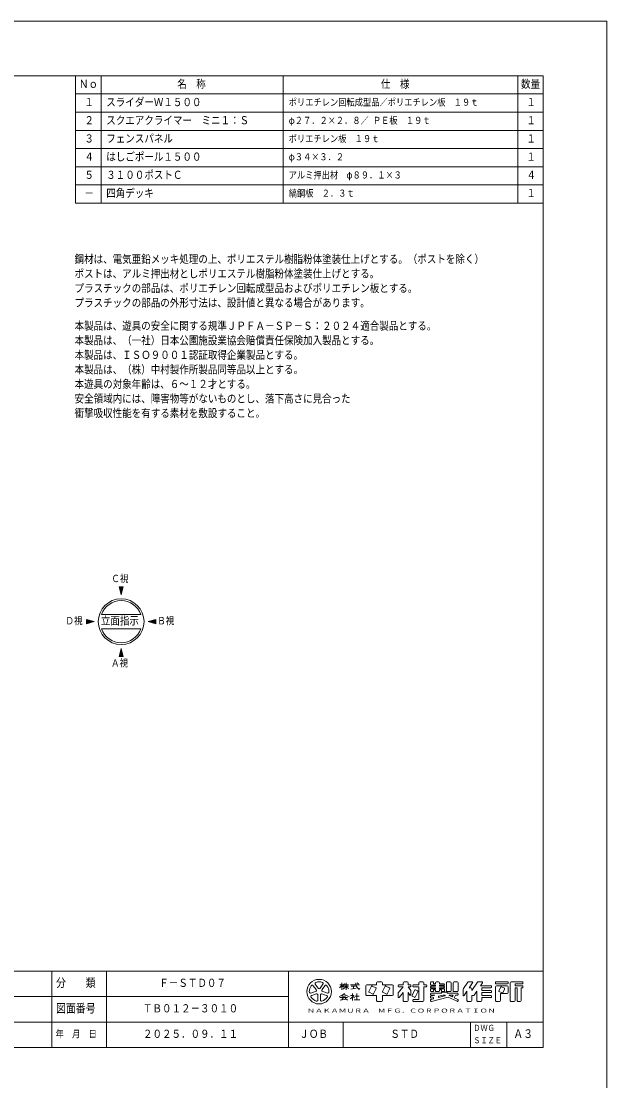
# Model space of a CAD drawing. Units: millimetres on the paper, scale 1:50. Extents: x 0 to 420, y -297 to 594.
# Drawn here: x 259 to 420, y 302.9 to 594 of the extents above; entities that cross this region are included whole.
import ezdxf
from ezdxf.enums import TextEntityAlignment as Align

# ---------------------------------------------------------------- set-up
doc = ezdxf.new("R2010")
doc.units = ezdxf.units.MM
doc.layers.add('DEFPOINTS_3', color=7, linetype='Continuous', lineweight=9)
doc.layers.add('LY_1', color=7, linetype='Continuous', lineweight=18)
doc.styles.add('ＭＳ ゴシック', font='')
doc.styles.get('ＭＳ ゴシック').set_extended_font_data('MS Gothic')

msp = doc.modelspace()

# ---------------------------------------------------------------- hatches: boundary and pattern name
at = {"layer": 'LY_1'}
for points in [[(285.93, 438.569), (287.088, 438.569), (286.509, 436.409)], [(276.963, 429.602), (276.963, 428.445), (279.123, 429.024)], [(296.055, 429.602), (296.055, 428.445), (293.895, 429.024)], [(287.088, 419.478), (285.93, 419.478), (286.509, 421.638)]]:
    msp.add_hatch(color=256, dxfattribs=at).paths.add_polyline_path(points)

# ---------------------------------------------------------------- linework, layer by layer
at = {"layer": 'DEFPOINTS_3'}
for p, q in [((420, 594), (0, 594)), ((420, 297), (420, 594))]:
    msp.add_line(p, q, dxfattribs=at)
at = {"layer": 'LY_1', "lineweight": 9}
for p, q in [((402.5, 579), (17.5, 579)), ((274, 544), (274, 579)), ((281, 544), (281, 579)), ((331, 544), (331, 579)), ((395.5, 544), (395.5, 579)), ((402.5, 312), (402.5, 579)), ((274, 574), (402.5, 574)), ((274, 569), (402.5, 569)), ((274, 564), (402.5, 564)), ((274, 559), (402.5, 559)), ((274, 554), (402.5, 554)), ((274, 549), (402.5, 549)), ((274, 544), (402.5, 544)), ((17.5, 333), (402.5, 333)), ((267.5, 333), (267.5, 312)), ((332.5, 333), (332.5, 312)), ((346.599, 329.253), (347.544, 329.253)), ((347.139, 329.793), (347.139, 327.903)), ((347.731, 329.253), (348.975, 329.253)), ((348.354, 329.793), (348.354, 327.903)), ((349.569, 329.253), (351.999, 329.253)), ((351.781, 329.467), (351.34, 329.761)), ((347.139, 326.148), (348.219, 326.148)), ((347.585, 328.848), (349.029, 328.848)), ((349.569, 326.283), (350.449, 326.283)), ((349.611, 328.02), (351.147, 328.327)), ((349.704, 328.848), (350.919, 328.848)), ((350.109, 326.823), (350.109, 326.283)), ((350.379, 328.848), (350.379, 328.173)), ((350.717, 326.148), (351.932, 326.148)), ((351.324, 326.823), (351.324, 325.068)), ((215, 326), (332.5, 326)), ((346.599, 325.784), (348.759, 325.784)), ((346.735, 325.067), (348.387, 325.304)), ((347.601, 325.784), (347.211, 325.136)), ((348.084, 325.607), (348.69, 325.001)), ((350.109, 325.91), (350.109, 324.933)), ((350.16, 325.96), (350.704, 325.646)), ((350.514, 325.068), (352.134, 325.068)), ((160, 319), (402.5, 319)), ((347.5, 319), (347.5, 312)), ((382.5, 319), (382.5, 312)), ((17.5, 312), (402.5, 312))]:
    msp.add_line(p, q, dxfattribs=at)
at = {"layer": 'LY_1'}
for p, q in [((286.509, 436.409), (285.93, 438.569)), ((287.088, 438.569), (285.93, 438.569)), ((287.088, 438.569), (286.509, 436.409)), ((281.08, 431.024), (291.938, 431.024)), ((279.123, 429.024), (276.963, 429.602)), ((276.963, 428.445), (276.963, 429.602)), ((276.963, 428.445), (279.123, 429.024)), ((293.895, 429.024), (296.055, 429.602)), ((296.055, 428.445), (293.895, 429.024)), ((296.055, 428.445), (296.055, 429.602)), ((281.08, 427.024), (291.938, 427.024)), ((285.93, 419.478), (286.509, 421.638)), ((285.93, 419.478), (287.088, 419.478)), ((286.509, 421.638), (287.088, 419.478)), ((282.5, 333), (282.5, 312)), ((340.11, 327.917), (339.325, 328.997)), ((339.871, 329.393), (340.656, 328.313)), ((341.202, 328.313), (341.987, 329.393)), ((342.533, 328.997), (341.748, 327.917)), ((353.754, 328.983), (353.754, 326.553)), ((354.024, 329.253), (356.724, 329.253)), ((356.724, 329.793), (356.724, 329.253)), ((356.994, 330.063), (358.074, 330.063)), ((358.344, 329.793), (358.344, 329.253)), ((358.344, 329.253), (361.044, 329.253)), ((361.314, 328.983), (361.314, 326.553)), ((362.664, 329.091), (362.664, 328.875)), ((362.826, 329.253), (364.014, 329.253)), ((364.014, 329.793), (364.014, 329.253)), ((364.284, 330.063), (365.094, 330.063)), ((365.364, 329.793), (365.364, 329.253)), ((365.364, 329.253), (366.012, 329.253)), ((366.174, 329.091), (366.174, 328.875)), ((366.714, 329.091), (366.714, 328.875)), ((366.876, 329.253), (368.334, 329.253)), ((368.334, 329.793), (368.334, 329.253)), ((368.604, 330.063), (369.414, 330.063)), ((369.684, 329.793), (369.684, 329.253)), ((369.684, 329.253), (370.332, 329.253)), ((370.494, 329.091), (370.494, 328.875)), ((371.574, 329.901), (371.574, 329.28)), ((371.736, 330.063), (372.222, 330.063)), ((371.736, 329.118), (372.924, 329.118)), ((372.384, 329.901), (372.384, 329.523)), ((372.384, 329.523), (372.924, 329.523)), ((372.924, 329.793), (372.924, 329.523)), ((372.924, 329.118), (372.924, 328.848)), ((373.734, 330.063), (373.194, 330.063)), ((374.004, 329.793), (374.004, 329.523)), ((374.004, 329.523), (375.192, 329.523)), ((374.004, 329.118), (374.004, 328.848)), ((374.004, 329.118), (375.192, 329.118)), ((375.354, 329.361), (375.354, 329.28)), ((375.894, 329.793), (375.894, 327.633)), ((376.164, 330.063), (376.974, 330.063)), ((377.244, 329.793), (377.244, 327.633)), ((377.784, 329.793), (377.784, 327.633)), ((378.054, 330.063), (378.864, 330.063)), ((379.134, 329.793), (379.134, 327.633)), ((380.62, 328.242), (381.754, 329.943)), ((381.979, 330.063), (382.971, 330.063)), ((382.194, 328.443), (383.106, 329.811)), ((382.914, 327.633), (384.454, 329.943)), ((384.679, 330.063), (385.671, 330.063)), ((385.254, 328.983), (385.806, 329.811)), ((385.254, 328.983), (388.152, 328.983)), ((389.394, 329.901), (389.394, 329.685)), ((389.556, 330.063), (392.742, 330.063)), ((389.556, 329.523), (392.742, 329.523)), ((389.664, 328.983), (392.634, 328.983)), ((392.904, 329.901), (392.904, 329.685)), ((393.444, 329.793), (393.444, 324.933)), ((393.714, 330.063), (396.792, 330.063)), ((394.794, 329.523), (396.792, 329.523)), ((394.794, 329.523), (394.794, 328.983)), ((394.794, 328.983), (396.792, 328.983)), ((396.954, 329.901), (396.954, 329.685)), ((338.672, 326.985), (339.941, 327.397)), ((340.15, 326.755), (338.88, 326.343)), ((340.592, 325.099), (340.592, 326.434)), ((341.267, 326.434), (341.267, 325.099)), ((342.978, 326.343), (341.708, 326.755)), ((341.917, 327.397), (343.187, 326.985)), ((354.024, 326.283), (356.724, 326.283)), ((355.302, 328.838), (354.582, 327.4)), ((354.655, 327.183), (355.661, 326.68)), ((356.525, 328.408), (355.519, 328.911)), ((355.878, 326.752), (356.598, 328.19)), ((356.724, 326.283), (356.724, 324.933)), ((358.344, 326.283), (358.344, 324.933)), ((358.344, 326.283), (361.044, 326.283)), ((359.082, 328.838), (358.362, 327.4)), ((358.435, 327.183), (359.441, 326.68)), ((360.305, 328.408), (359.299, 328.911)), ((359.658, 326.752), (360.378, 328.19)), ((364.014, 328.713), (362.664, 327.026)), ((362.664, 327.026), (362.664, 325.868)), ((362.826, 328.713), (364.014, 328.713)), ((364.014, 327.093), (362.953, 325.766)), ((364.014, 327.093), (364.014, 324.933)), ((365.364, 328.713), (366.012, 328.713)), ((365.364, 328.713), (366.174, 327.701)), ((365.364, 327.093), (365.364, 324.933)), ((365.364, 327.093), (365.886, 326.441)), ((366.174, 327.701), (366.174, 326.543)), ((367.182, 327.758), (366.462, 326.32)), ((366.535, 326.103), (367.109, 325.816)), ((366.876, 328.713), (368.334, 328.713)), ((368.046, 327.326), (367.326, 325.888)), ((367.399, 327.831), (367.973, 327.544)), ((368.334, 328.713), (368.334, 325.203)), ((369.684, 328.713), (370.332, 328.713)), ((369.684, 328.713), (369.684, 324.933)), ((371.574, 328.686), (371.574, 328.605)), ((371.574, 328.011), (371.574, 327.525)), ((371.574, 326.796), (371.574, 326.58)), ((372.76, 326.418), (371.697, 326.152)), ((371.736, 328.848), (372.924, 328.848)), ((371.736, 328.443), (372.924, 328.443)), ((371.736, 328.173), (372.924, 328.173)), ((371.736, 327.363), (372.222, 327.363)), ((371.736, 326.958), (374.544, 326.958)), ((371.736, 326.418), (372.76, 326.418)), ((372.384, 327.903), (372.384, 327.525)), ((372.384, 327.903), (372.924, 327.903)), ((372.924, 328.443), (372.924, 328.173)), ((372.924, 327.903), (372.924, 327.633)), ((373.194, 327.363), (373.734, 327.363)), ((374.987, 326.418), (373.734, 326.105)), ((375.477, 326.179), (373.734, 325.743)), ((373.734, 326.105), (373.734, 325.743)), ((374.004, 328.848), (375.192, 328.848)), ((374.004, 328.443), (374.004, 328.173)), ((374.004, 328.443), (375.192, 328.443)), ((374.004, 328.173), (375.192, 328.173)), ((374.004, 327.903), (374.544, 327.903)), ((374.004, 327.903), (374.004, 327.633)), ((374.544, 327.903), (374.544, 327.525)), ((374.544, 327.066), (374.544, 326.958)), ((374.706, 327.363), (375.192, 327.363)), ((374.706, 327.228), (376.002, 327.228)), ((374.987, 326.418), (375.447, 326.418)), ((375.354, 328.686), (375.354, 328.605)), ((375.354, 328.011), (375.354, 327.525)), ((376.164, 327.363), (376.974, 327.363)), ((376.164, 327.066), (376.164, 326.958)), ((376.164, 326.958), (378.972, 326.958)), ((376.729, 326.263), (377.532, 325.906)), ((376.762, 326.418), (377.788, 326.418)), ((377.532, 325.906), (377.788, 326.418)), ((378.026, 325.687), (378.392, 326.418)), ((378.054, 327.363), (378.864, 327.363)), ((378.392, 326.418), (378.972, 326.418)), ((379.134, 326.796), (379.134, 326.58)), ((380.484, 327.793), (380.484, 326.413)), ((380.781, 326.323), (381.564, 327.498)), ((381.564, 327.498), (381.564, 324.933)), ((382.194, 328.443), (382.644, 328.443)), ((382.914, 328.173), (382.914, 327.633)), ((382.914, 326.283), (382.914, 324.933)), ((382.914, 326.283), (383.31, 326.283)), ((383.534, 326.404), (384.264, 327.498)), ((384.264, 327.498), (384.264, 324.933)), ((385.614, 328.443), (385.614, 327.633)), ((385.614, 328.443), (388.152, 328.443)), ((385.614, 327.633), (388.152, 327.633)), ((385.614, 327.093), (388.152, 327.093)), ((385.614, 327.093), (385.614, 326.283)), ((385.614, 326.283), (388.152, 326.283)), ((388.314, 328.821), (388.314, 328.605)), ((388.314, 327.471), (388.314, 327.255)), ((388.314, 326.121), (388.314, 325.905)), ((389.394, 328.713), (389.394, 324.933)), ((390.834, 328.622), (390.33, 327.616)), ((390.403, 327.399), (391.193, 327.004)), ((390.744, 326.823), (392.634, 326.823)), ((390.744, 326.823), (390.744, 324.933)), ((391.051, 328.695), (391.841, 328.3)), ((391.914, 328.082), (391.41, 327.076)), ((392.904, 328.713), (392.904, 327.093)), ((394.794, 328.443), (394.794, 324.933)), ((394.794, 328.443), (395.334, 328.443)), ((395.334, 328.443), (395.334, 324.933)), ((396.414, 328.443), (396.414, 324.933)), ((396.414, 328.443), (396.792, 328.443)), ((396.954, 328.821), (396.954, 328.605)), ((356.994, 324.663), (358.074, 324.663)), ((364.284, 324.663), (365.094, 324.663)), ((366.714, 325.041), (366.714, 324.825)), ((366.876, 325.203), (368.334, 325.203)), ((366.876, 324.663), (369.414, 324.663)), ((371.574, 325.995), (371.574, 325.773)), ((371.574, 325.077), (371.574, 324.854)), ((372.384, 325.406), (371.697, 325.234)), ((376.35, 325.841), (371.775, 324.697)), ((372.384, 325.768), (371.775, 325.615)), ((372.384, 325.768), (372.384, 325.406)), ((376.35, 325.841), (378.906, 324.705)), ((378.026, 325.687), (379.038, 325.237)), ((379.134, 325.089), (379.134, 324.853)), ((381.834, 324.663), (382.644, 324.663)), ((384.534, 324.663), (385.344, 324.663)), ((385.614, 325.743), (388.152, 325.743)), ((385.614, 325.743), (385.614, 324.933)), ((389.664, 324.663), (390.474, 324.663)), ((393.714, 324.663), (394.524, 324.663)), ((395.604, 324.663), (396.144, 324.663)), ((392.5, 319), (392.5, 312))]:
    msp.add_line(p, q, dxfattribs=at)
for points in [[(285.93, 438.569), (287.088, 438.569), (286.509, 436.409)], [(276.963, 429.602), (276.963, 428.445), (279.123, 429.024)], [(296.055, 429.602), (296.055, 428.445), (293.895, 429.024)], [(287.088, 419.478), (285.93, 419.478), (286.509, 421.638)]]:
    msp.add_lwpolyline(points, close=True, dxfattribs=at)
at = {"layer": 'LY_1', "lineweight": 9}
msp.add_circle((286.509, 429.024), 6.286, dxfattribs=at)
at = {"layer": 'LY_1'}
msp.add_circle((340.929, 327.363), 3.375, dxfattribs=at)
for centre, radius, start, end in [((286.509, 429.024), 5.786, 20.22325, 159.77675), ((286.509, 429.024), 5.786, 200.22325, 339.77675), ((340.929, 327.363), 2.7, 142.60154, 181.39846), ((339.052, 328.798), 0.338, 35.99999, 142.60154), ((340.144, 329.592), 0.338, 109.39847, 215.99997), ((340.929, 327.363), 2.7, 70.60155, 109.39847), ((341.714, 329.592), 0.338, 324, 70.60155), ((342.806, 328.798), 0.338, 37.39846, 143.99995), ((340.929, 327.363), 2.7, 358.60155, 37.39847), ((354.024, 328.983), 0.27, 89.99998, 179.99996), ((356.994, 329.793), 0.27, 89.99998, 179.99996), ((358.074, 329.793), 0.27, 0, 89.99998), ((361.044, 328.983), 0.27, 0, 89.99998), ((362.826, 329.091), 0.162, 89.99998, 179.99996), ((364.284, 329.793), 0.27, 89.99998, 179.99996), ((365.094, 329.793), 0.27, 0, 89.99998), ((366.012, 329.091), 0.162, 0, 89.99998), ((366.876, 329.091), 0.162, 89.99998, 179.99996), ((368.604, 329.793), 0.27, 89.99998, 179.99996), ((369.414, 329.793), 0.27, 0, 89.99998), ((370.332, 329.091), 0.162, 0, 89.99998), ((371.736, 329.901), 0.162, 89.99998, 179.99996), ((371.736, 329.28), 0.162, 179.99998, 270.00002), ((372.222, 329.901), 0.162, 0, 89.99998), ((373.194, 329.793), 0.27, 89.99998, 179.99996), ((373.734, 329.793), 0.27, 0, 89.99998), ((375.192, 329.361), 0.162, 0, 89.99998), ((375.192, 329.28), 0.162, 270.00002, 0), ((376.164, 329.793), 0.27, 89.99998, 179.99996), ((376.974, 329.793), 0.27, 0, 89.99998), ((378.054, 329.793), 0.27, 89.99998, 179.99996), ((378.864, 329.793), 0.27, 0, 89.99998), ((381.979, 329.793), 0.27, 89.99998, 146.30984), ((382.971, 329.901), 0.162, 326.31015, 89.99998), ((384.679, 329.793), 0.27, 89.99998, 146.3098), ((385.671, 329.901), 0.162, 326.31003, 89.99998), ((388.152, 328.821), 0.162, 0, 89.99998), ((389.556, 329.901), 0.162, 89.99998, 179.99996), ((389.556, 329.685), 0.162, 179.99998, 270.00002), ((389.664, 328.713), 0.27, 89.99998, 179.99996), ((392.634, 328.713), 0.27, 0, 89.99998), ((392.742, 329.901), 0.162, 0, 89.99998), ((392.742, 329.685), 0.162, 270.00002, 0), ((393.714, 329.793), 0.27, 89.99998, 179.99996), ((396.792, 329.901), 0.162, 0, 89.99998), ((396.792, 329.685), 0.162, 270.00002, 0), ((396.792, 328.821), 0.162, 0, 89.99998), ((338.567, 327.306), 0.338, 181.39848, 287.99997), ((338.984, 326.022), 0.338, 107.99999, 214.60154), ((339.837, 327.718), 0.338, 287.99998, 35.99999), ((340.254, 326.434), 0.338, 359.99997, 107.99999), ((340.929, 328.512), 0.338, 215.99998, 324), ((341.604, 326.434), 0.338, 71.99997, 179.99999), ((342.021, 327.718), 0.338, 143.99996, 251.99999), ((342.874, 326.022), 0.338, 325.39847, 71.99996), ((343.291, 327.306), 0.338, 252.00001, 358.60156), ((354.024, 326.553), 0.27, 179.99998, 270.00002), ((354.727, 327.328), 0.162, 153.43495, 243.43485), ((355.446, 328.766), 0.162, 63.43492, 153.43499), ((355.734, 326.825), 0.162, 243.43498, 333.43496), ((356.453, 328.263), 0.162, 333.4349, 63.43487), ((358.507, 327.328), 0.162, 153.43495, 243.43485), ((359.226, 328.766), 0.162, 63.43492, 153.43499), ((359.514, 326.825), 0.162, 243.43498, 333.43496), ((360.233, 328.263), 0.162, 333.4349, 63.43487), ((361.044, 326.553), 0.27, 270.00002, 0), ((362.826, 328.875), 0.162, 179.99998, 270.00002), ((366.012, 326.543), 0.162, 218.65962, 0), ((366.012, 328.875), 0.162, 270.00002, 0), ((366.607, 326.248), 0.162, 153.43487, 243.4348), ((366.876, 328.875), 0.162, 179.99998, 270.00002), ((367.326, 327.686), 0.162, 63.43487, 153.43498), ((367.901, 327.399), 0.162, 333.43492, 63.43493), ((370.332, 328.875), 0.162, 270.00002, 0), ((371.736, 328.686), 0.162, 89.99998, 179.99996), ((371.736, 328.605), 0.162, 179.99998, 270.00002), ((371.736, 328.011), 0.162, 89.99998, 179.99996), ((371.736, 327.525), 0.162, 179.99998, 270.00002), ((371.736, 326.796), 0.162, 89.99998, 179.99996), ((371.736, 326.58), 0.162, 179.99998, 270.00002), ((371.736, 325.995), 0.162, 104.03614, 179.99996), ((372.222, 327.525), 0.162, 270.00002, 0), ((373.194, 327.633), 0.27, 179.99998, 270.00002), ((373.734, 327.633), 0.27, 270.00002, 0), ((374.706, 327.525), 0.162, 179.99998, 270.00002), ((374.706, 327.066), 0.162, 89.99998, 179.99996), ((375.192, 328.686), 0.162, 0, 89.99998), ((375.192, 328.605), 0.162, 270.00002, 0), ((375.192, 328.011), 0.162, 0, 89.99998), ((375.192, 327.525), 0.162, 270.00002, 0), ((375.447, 326.297), 0.121, 284.0365, 89.99998), ((376.164, 327.633), 0.27, 179.99998, 270.00002), ((376.002, 327.066), 0.162, 0, 89.99998), ((376.762, 326.337), 0.081, 89.99998, 246.03817), ((376.974, 327.633), 0.27, 270.00002, 0), ((378.054, 327.633), 0.27, 179.99998, 270.00002), ((378.864, 327.633), 0.27, 270.00002, 0), ((378.972, 326.796), 0.162, 0, 89.99998), ((378.972, 326.58), 0.162, 270.00002, 0), ((381.294, 327.793), 0.81, 146.30999, 179.99996), ((380.646, 326.413), 0.162, 179.99998, 326.30997), ((382.644, 328.173), 0.27, 0, 89.99998), ((383.31, 326.553), 0.27, 270.00002, 326.31002), ((388.152, 328.605), 0.162, 270.00002, 0), ((388.152, 327.471), 0.162, 0, 89.99998), ((388.152, 327.255), 0.162, 270.00002, 0), ((388.152, 326.121), 0.162, 0, 89.99998), ((390.475, 327.544), 0.162, 153.43517, 243.43529), ((390.978, 328.55), 0.162, 63.43447, 153.43474), ((391.266, 327.149), 0.162, 243.43534, 333.43491), ((391.769, 328.155), 0.162, 333.43484, 63.43447), ((392.634, 327.093), 0.27, 270.00002, 0), ((396.792, 328.605), 0.162, 270.00002, 0), ((340.929, 327.363), 2.7, 214.60156, 253.39848), ((340.254, 325.099), 0.338, 253.39847, 359.99997), ((341.604, 325.099), 0.338, 179.99999, 286.60154), ((340.929, 327.363), 2.7, 286.60155, 325.39847), ((356.994, 324.933), 0.27, 179.99998, 270.00002), ((358.074, 324.933), 0.27, 270.00002, 0), ((362.826, 325.868), 0.162, 179.99998, 321.34037), ((364.284, 324.933), 0.27, 179.99998, 270.00002), ((365.094, 324.933), 0.27, 270.00002, 0), ((366.876, 325.041), 0.162, 89.99998, 179.99996), ((366.876, 324.825), 0.162, 179.99998, 270.00002), ((367.182, 325.961), 0.162, 243.43487, 333.43498), ((369.414, 324.933), 0.27, 270.00002, 0), ((371.736, 325.773), 0.162, 179.99998, 284.03612), ((371.736, 325.077), 0.162, 104.03614, 179.99996), ((371.736, 324.854), 0.162, 179.99998, 284.03612), ((378.972, 324.853), 0.162, 246.03699, 0), ((378.972, 325.089), 0.162, 0, 66.03701), ((381.834, 324.933), 0.27, 179.99998, 270.00002), ((382.644, 324.933), 0.27, 270.00002, 0), ((384.534, 324.933), 0.27, 179.99998, 270.00002), ((385.344, 324.933), 0.27, 270.00002, 0), ((388.152, 325.905), 0.162, 270.00002, 0), ((389.664, 324.933), 0.27, 179.99998, 270.00002), ((390.474, 324.933), 0.27, 270.00002, 0), ((393.714, 324.933), 0.27, 179.99998, 270.00002), ((394.524, 324.933), 0.27, 270.00002, 0), ((395.604, 324.933), 0.27, 179.99998, 270.00002), ((396.144, 324.933), 0.27, 270.00002, 0)]:
    msp.add_arc(centre, radius, start, end, dxfattribs=at)
at = {"layer": 'LY_1', "lineweight": 9}
for centre, radius, start, end in [((345.034, 330.084), 2.285, 311.36185, 337.13638), ((349.117, 330.427), 2.345, 212.50346, 230.00631), ((346.498, 330.047), 1.467, 313.72108, 343.54317), ((352.937, 329.694), 1.953, 177.09472, 240.51891), ((345.602, 329.257), 3.32, 285.11261, 313.40619), ((346.126, 330.818), 3.034, 295.86917, 317.23867), ((349.73, 329.194), 3.192, 231.17281, 259.75506), ((350.582, 330.818), 3.034, 222.76131, 240.10806), ((346.84, 329.226), 4.657, 304.87257, 320.80411), ((350.96, 328.805), 1.299, 321.42112, 334.8249)]:
    msp.add_arc(centre, radius, start, end, dxfattribs=at)

# ---------------------------------------------------------------- texts
at = {"layer": 'LY_1', "style": 'ＭＳ ゴシック'}
for s, height, width, p in [('Ｎｏ', 2.199, 0.85, (274.917, 575)), ('名\u3000称', 2.199, 0.85, (301.917, 575)), ('仕\u3000様', 2.199, 0.85, (357.917, 575)), ('数量', 2.199, 0.85, (396.417, 575)), ('１', 2.199, 0.85, (276.417, 570)), ('スライダーＷ１５００', 2.199, 0.85, (282.417, 570)), ('ポリエチレン回転成型品／ポリエチレン板\u3000１９ｔ', 1.906, 0.85, (332.561, 570.2)), ('１', 2.199, 0.85, (397.917, 570)), ('２', 2.199, 0.85, (276.417, 565)), ('スクエアクライマー\u3000ミニ１：Ｓ', 2.199, 0.85, (282.417, 565)), ('φ２７．２×２．８／ ＰＥ板\u3000１９ｔ', 1.906, 0.85, (332.562, 565.2)), ('１', 2.199, 0.85, (397.917, 565)), ('３', 2.199, 0.85, (276.417, 560)), ('フェンスパネル', 2.199, 0.85, (282.417, 560)), ('ポリエチレン板\u3000１９ｔ', 1.906, 0.85, (332.561, 560.2)), ('１', 2.199, 0.85, (397.917, 560)), ('４', 2.199, 0.85, (276.417, 555)), ('はしごポール１５００', 2.199, 0.85, (282.417, 555)), ('φ３４×３．２', 1.906, 0.85, (332.564, 555.2)), ('１', 2.199, 0.85, (397.917, 555)), ('３１００ポストＣ', 2.199, 0.85, (282.417, 550)), ('５', 2.199, 0.85, (276.417, 550)), ('アルミ押出材\u3000φ８９．１×３', 1.906, 0.85, (332.562, 550.2)), ('４', 2.199, 0.85, (397.917, 550)), ('四角デッキ', 2.199, 0.85, (282.417, 545)), ('縞鋼板\u3000２．３ｔ', 1.906, 0.85, (332.561, 545.2)), ('１', 2.199, 0.85, (397.917, 545)), ('－', 2.199, 0.85, (276.417, 545)), ('鋼材は、電気亜鉛メッキ処理の上、ポリエステル樹脂粉体塗装仕上げとする。（ポストを除く）', 2.199, 0.85, (273.708, 526.869)), ('ポストは、アルミ押出材としポリエステル樹脂粉体塗装仕上げとする。', 2.199, 0.85, (273.708, 522.869)), ('プラスチックの部品は、ポリエチレン回転成型品およびポリエチレン板とする。', 2.199, 0.85, (273.708, 518.869)), ('プラスチックの部品の外形寸法は、設計値と異なる場合があります。', 2.199, 0.85, (273.708, 514.869)), ('本製品は、遊具の安全に関する規準ＪＰＦＡ－ＳＰ－Ｓ：２０２４適合製品とする。', 2.199, 0.85, (273.708, 508.536)), ('本製品は、（一社）日本公園施設業協会賠償責任保険加入製品とする。', 2.199, 0.85, (273.708, 504.536)), ('本製品は、ＩＳＯ９００１認証取得企業製品とする。', 2.199, 0.85, (273.708, 500.536)), ('本製品は、（株）中村製作所製品同等品以上とする。', 2.199, 0.85, (273.708, 496.536)), ('本遊具の対象年齢は、６～１２才とする。', 2.199, 0.85, (273.708, 492.536)), ('安全領域内には、障害物等がないものとし、落下高さに見合った', 2.199, 0.85, (273.708, 488.536)), ('衝撃吸収性能を有する素材を敷設すること。', 2.199, 0.85, (273.708, 484.536)), ('Ｃ視', 1.979, 0.85, (283.809, 439.279)), ('Ｄ視', 1.979, 0.85, (271.203, 427.674)), ('立面指示', 2.199, 0.85, (280.926, 427.524)), ('Ｂ視', 1.979, 0.85, (296.415, 427.674)), ('Ａ視', 1.979, 0.85, (283.709, 416.068)), ('分\u3000\u3000類', 2.346, 0.85, (268.6, 327.9)), ('Ｆ－ＳＴＤ０７', 2.199, 0.85, (297, 328)), ('図面番号', 2.346, 0.85, (268.6, 320.9)), ('ＴＢ０１２－３０１０', 2.199, 0.85, (292.5, 321)), ('ＮＡＫＡＭＵＲＡ\u3000ＭＦＧ．ＣＯＲＰＯＲＡＴＩＯＮ', 1.1, 1.4, (337.645, 321.25)), ('ＤＷＧ', 1.65, 0.85, (383.312, 316.062)), ('年\u3000月\u3000日', 1.906, 0.85, (268.5, 314.2)), ('２０２５．０９．１１', 2.199, 0.85, (292.5, 314)), ('ＪＯＢ', 2.199, 0.85, (335.5, 314)), ('ＳＴＤ', 2.199, 0.85, (360.5, 314)), ('ＳＩＺＥ', 1.65, 0.85, (383.312, 312.688)), ('Ａ３', 2.346, 0.85, (394.3, 313.9))]:
    msp.add_text(s, height=height, dxfattribs=dict(at, width=width)).set_placement(p, align=Align.BOTTOM_LEFT)

doc.saveas('drawing.dxf')
